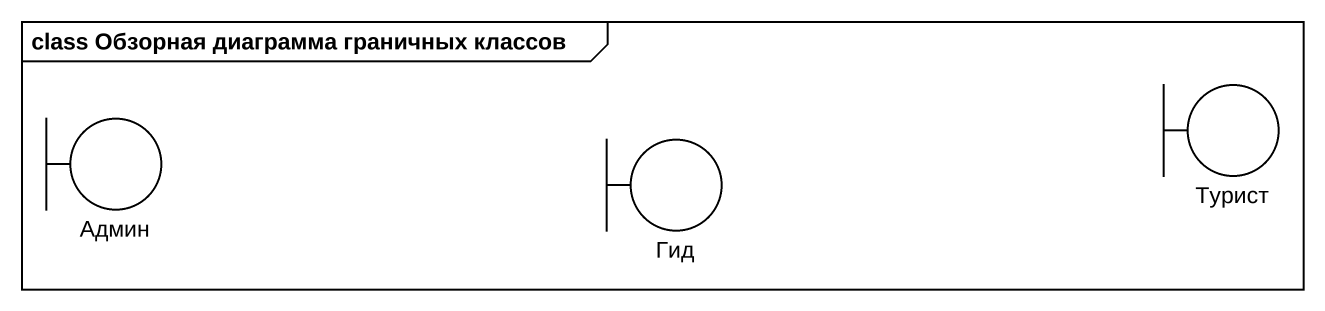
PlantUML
@startuml
mainframe class Обзорная диаграмма граничных классов
boundary Турист
boundary Админ
boundary Гид
@enduml
